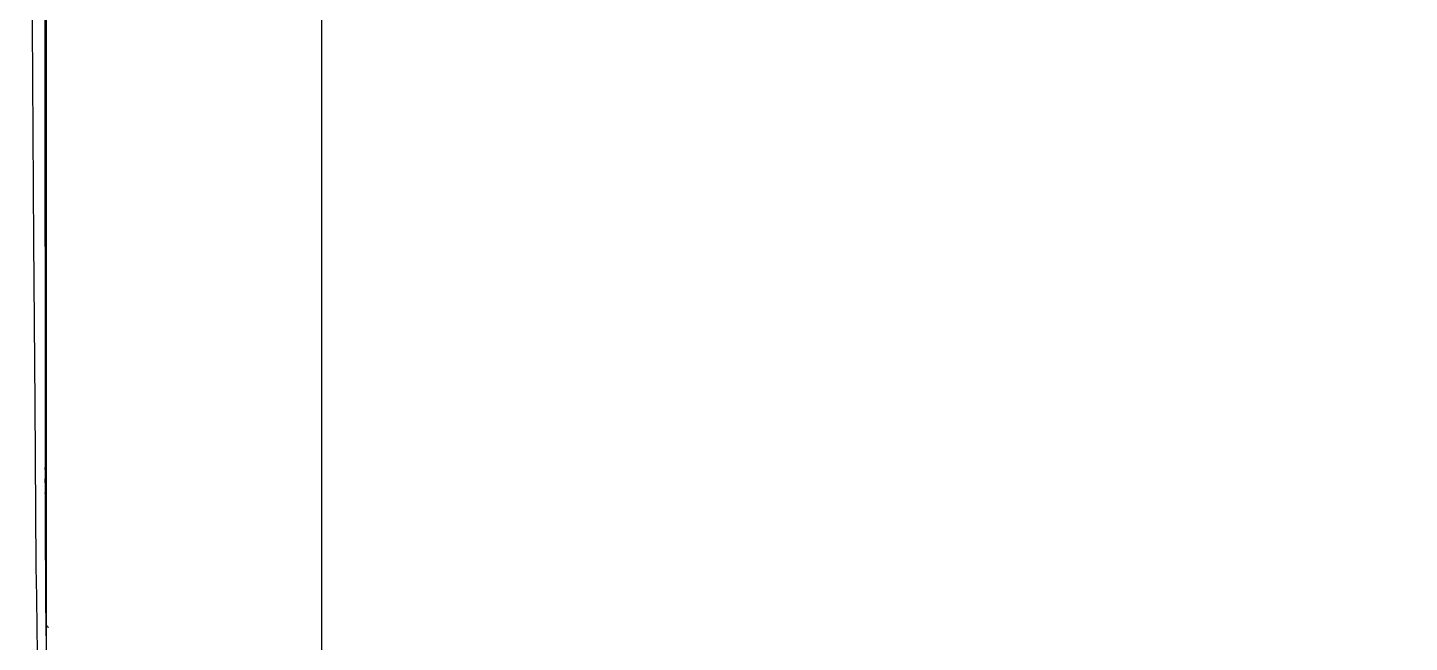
# Model space of a CAD drawing. Header units: millimetres. Extents: x 1291 to 5660, y 748 to 2981.
# Drawn here: x 1539.7 to 1693.9, y 1844.5 to 1913.1 of the extents above; entities that cross this region are included whole.
import ezdxf

# ---------------------------------------------------------------- set-up
doc = ezdxf.new("R2010")
doc.units = ezdxf.units.MM

msp = doc.modelspace()

# ---------------------------------------------------------------- linework, layer by layer
for points in [[(1540.12, 2010.07), (1540.01, 2010.65), (1539.9, 2011.06), (1539.83, 2011.23), (1539.79, 2011.29), (1539.77, 2011.32), (1539.74, 2011.34), (1539.71, 2011.35), (1539.69, 2011.34), (1539.7, 2004.58), (1539.7, 1997.83), (1539.9, 1961.63), (1540.11, 1925.43), (1540.23, 1907.34), (1540.35, 1889.24), (1540.48, 1871.14), (1540.61, 1853.04), (1540.62, 1852.39), (1540.63, 1851.74), (1540.66, 1849.12), (1540.7, 1846.51), (1540.84, 1836.06)], [(1541.91, 1944.56), (1541.87, 1944.49), (1541.83, 1944.4), (1541.82, 1944.38), (1541.81, 1944.36), (1541.8, 1944.33), (1541.8, 1944.31), (1541.78, 1944.27), (1541.78, 1944.23), (1541.76, 1944.14), (1541.76, 1768.19), (1541.77, 1767.48), (1541.8, 1766.75), (1541.83, 1766.39), (1541.86, 1766.03), (1541.87, 1765.85), (1541.91, 1765.49), (1541.93, 1765.31), (1542.14, 1763.88), (1542.42, 1762.45), (1542.6, 1761.74), (1542.78, 1761.03), (1542.89, 1760.68)], [(1541.69, 1857.96), (1541.68, 1858.14), (1541.66, 1920.72), (1541.67, 1920.97), (1541.67, 1922.3), (1541.67, 1922.5), (1541.67, 1922.87), (1541.68, 1923.04), (1541.68, 1923.61), (1541.68, 1923.73)], [(1572.51, 1745.24), (1572.51, 1777.51), (1572.51, 1782.1), (1572.51, 1869.36), (1572.52, 1875.54), (1572.52, 1915.04), (2337.65, 1915.06)], [(1541.7, 1912.17), (1541.71, 1910.41)], [(1541.67, 1906.99), (1541.66, 1908.74)], [(1541.66, 1905.26), (1541.67, 1901.79)], [(1541.65, 1888.64), (1541.65, 1890.33)], [(1541.67, 1865.14), (1541.67, 1865.35)], [(1541.66, 1863.8), (1541.65, 1864.01)], [(1541.67, 1864.35), (1541.67, 1864.03)], [(1541.66, 1862.3), (1541.66, 1862.73)], [(1541.67, 1862.54), (1541.67, 1862.64)], [(1541.67, 1862.35), (1541.67, 1861.99)], [(1541.68, 1861.15), (1541.67, 1861.55)], [(1541.71, 1863.05), (1541.7, 1862.67)], [(1541.7, 1862.58), (1541.71, 1862.48)], [(1541.67, 1860.96), (1541.66, 1861.19)], [(1541.67, 1861.28), (1541.68, 1861.19)], [(1541.67, 1860.05), (1541.67, 1860.51)], [(1541.75, 1845.24), (1541.74, 1846.92), (1541.73, 1848.6), (1541.72, 1850.28), (1541.71, 1851.96), (1541.69, 1855.32), (1541.68, 1858.69), (1541.67, 1859.14), (1541.67, 1859.6)], [(1541.68, 1859.43), (1541.68, 1859.53)], [(1541.68, 1859.44), (1541.68, 1859.07)], [(1541.68, 1858.7), (1541.69, 1857.18), (1541.7, 1855.66)], [(1541.71, 1859.22), (1541.71, 1859.11)], [(1541.69, 1857.2), (1541.69, 1857.58)], [(1541.7, 1856.45), (1541.69, 1856.83)], [(1541.75, 1846.68), (1541.74, 1848.18), (1541.73, 1849.68), (1541.73, 1850.44), (1541.72, 1851.19), (1541.72, 1851.94), (1541.72, 1852.69), (1541.71, 1854.2), (1541.7, 1855.7), (1541.7, 1856.07)], [(1541.7, 1855.28), (1541.71, 1855.09)], [(1541.71, 1854.52), (1541.71, 1854.14)]]:
    msp.add_lwpolyline(points)
msp.add_lwpolyline([(1541.71, 1853.38), (1541.72, 1852.61), (1541.73, 1849.57), (1541.75, 1846.53, 0.379503), (1542.02, 1846.2)], format="xyb")

doc.saveas('drawing.dxf')
